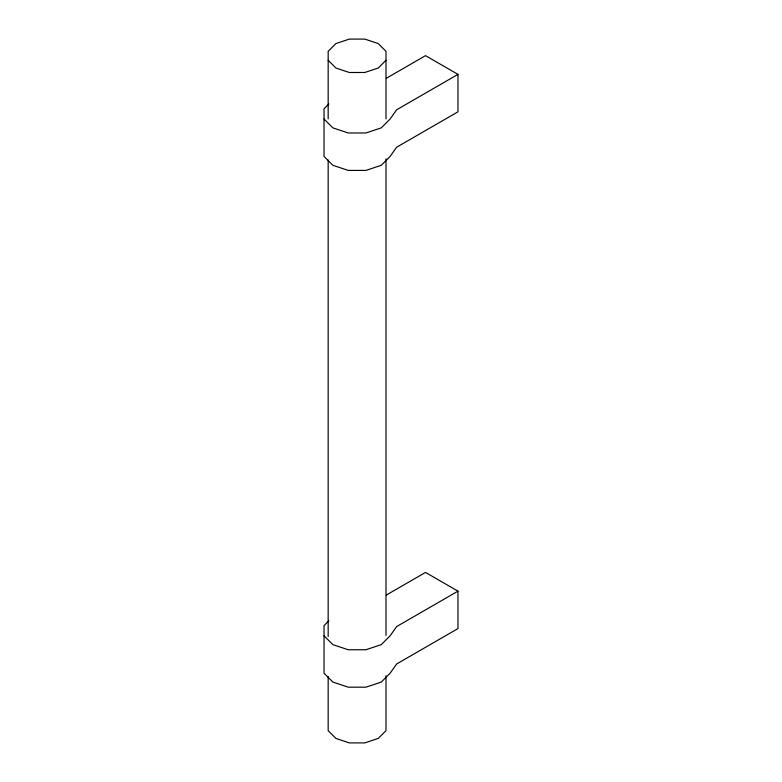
<?xml version="1.0" encoding="UTF-8"?>
<svg xmlns="http://www.w3.org/2000/svg" width="782" height="782" viewBox="0 0 782 782"><rect width="100%" height="100%" fill="white"/><g stroke="black" fill="none" stroke-linecap="round" stroke-linejoin="round"><path stroke-width="1.17" d="M328.86 103.957L324.031 108.786L324.031 156.439L332.888 165.295L348.225 170.408L365.937 170.408L381.274 165.295L390.12 156.439L396.65 147.212L457.969 111.806L457.969 74.378L425.525 55.649L386.416 78.229M385.995 60.263L378.244 68.014L364.823 72.491L349.329 72.491L335.908 68.014L328.166 60.263M328.86 620.732L324.031 625.561L324.031 673.214L332.888 682.07L348.225 687.183L365.937 687.183L381.274 682.07L390.12 673.214L396.65 663.986L457.969 628.581L457.969 591.153L425.525 572.424L386.416 595.004M457.969 74.378L396.65 109.783L390.12 119.011L381.274 127.867L365.937 132.979L348.225 132.979L332.888 127.867L324.031 119.011M457.969 591.153L396.65 626.558L390.12 635.786L381.274 644.642L365.937 649.754L348.225 649.754L332.888 644.642L324.031 635.786M385.995 118.884L385.995 51.319L378.244 43.577L364.823 39.1L349.329 39.1L335.908 43.577L328.166 51.319L328.166 118.884M385.995 158.785L385.995 635.434M385.995 675.726L385.995 730.681L378.244 738.423L364.823 742.9L349.329 742.9L335.908 738.423L328.166 730.681L328.166 676.547M328.166 160.007L328.166 636.646"/></g></svg>
